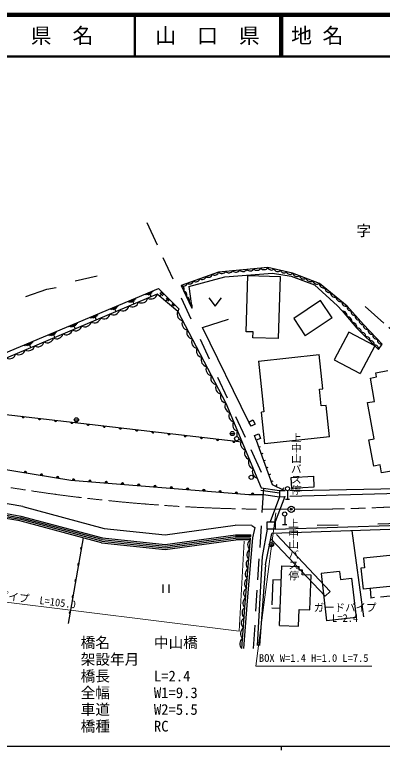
# Model space of a CAD drawing. Units: millimetres, scale not verified. Extents: x 40000 to 680000, y 20000 to 380000.
# Drawn here: x 304311 to 392177, y 204000 to 380000 of the extents above; entities that cross this region are included whole.
import ezdxf
from ezdxf.enums import TextEntityAlignment as Align

# ---------------------------------------------------------------- set-up
doc = ezdxf.new("R2010")
doc.units = ezdxf.units.MM
doc.header["$LTSCALE"] = 1000
doc.header["$PDMODE"] = 32
doc.header["$PDSIZE"] = 500
doc.linetypes.add('CHAIN', pattern=[18.5, 12, -1.5, 3.5, -1.5])
doc.linetypes.add('DASHED', pattern=[7.5, 6, -1.5])
for name, color, linetype, lineweight in [('M-BGD', 7, 'Continuous', 25), ('M-BGD-EXST', 7, 'Continuous', 25), ('M-BMK', 2, 'CHAIN', 13), ('M-BMK-SRVR', 3, 'Continuous', 25), ('M-STR-HTXT', 7, 'Continuous', 13), ('M-STR-STR1', 1, 'Continuous', 25), ('M-TTL', 2, 'Continuous', 140), ('M-TTL-BAND', 7, 'Continuous', 25), ('M-TTL-LINE', 7, 'Continuous', 50), ('M-TTL-TXT', 7, 'Continuous', 13)]:
    doc.layers.add(name, color=color, linetype=linetype, lineweight=lineweight)
doc.layers.add('M-BMK-HTXT', color=7, linetype='Continuous')
doc.layers.add('M-OTRS', color=6, linetype='Continuous')
doc.styles.add('@ＭＳ ゴシック', font='')
doc.styles.add('ＭＳ ゴシック', font='')
doc.styles.get('@ＭＳ ゴシック').set_extended_font_data('@MS Gothic')
doc.styles.get('ＭＳ ゴシック').set_extended_font_data('MS Gothic')

msp = doc.modelspace()

# ---------------------------------------------------------------- linework, layer by layer
at = {"layer": 'M-BGD', "linetype": 'DASHED'}
for p, q in [((335920, 330247), (338362, 324902)), ((339711, 321947), (342073, 316778)), ((318724, 316326), (324004, 317493)), ((306940, 312546), (311998, 314325)), ((311998, 314325), (314221, 314770)), ((344130, 312274), (346426, 307249)), ((388064, 310148), (396741, 302555)), ((348649, 302383), (350814, 297644)), ((352816, 293260), (355085, 288294)), ((357111, 283858), (359381, 278889)), ((360717, 275966), (363234, 270455)), ((363123, 266230), (367642, 265583)), ((363208, 266824), (367642, 266189)), ((363479, 260862), (363852, 266732)), ((362950, 252549), (363277, 257694)), ((362458, 244810), (362774, 249771)), ((366025, 244794), (365746, 237972)), ((368025, 244712), (366025, 244794)), ((361978, 237259), (362302, 242342)), ((389245, 242700), (389480, 240435)), ((397754, 241294), (389480, 240435)), ((367746, 237890), (365746, 237972)), ((361413, 228355), (361765, 233902))]:
    msp.add_line(p, q, dxfattribs=at)
at = {"layer": 'M-BGD'}
for p, q in [((364827, 319484), (353059, 318407)), ((370753, 318123), (364827, 319484)), ((353059, 318407), (344069, 315202)), ((345969, 314947), (354562, 317272)), ((354562, 317272), (365904, 318180)), ((359645, 304153), (360063, 317614)), ((360063, 317614), (367854, 317372)), ((365904, 318180), (370413, 317443)), ((367392, 302505), (367854, 317372)), ((370413, 317443), (375943, 315344)), ((377162, 315684), (370753, 318123)), ((344069, 315202), (346622, 309758)), ((383769, 310268), (377162, 315684)), ((296902, 296904), (338712, 314479)), ((335556, 313050), (337408, 313814)), ((335883, 313026), (337205, 313571)), ((336209, 313001), (337003, 313328)), ((338712, 314479), (343556, 309659)), ((339000, 313478), (339746, 312736)), ((339238, 313717), (339984, 312975)), ((345969, 314947), (346482, 310867)), ((338382, 313142), (300074, 296936)), ((331399, 311283), (333331, 312093)), ((331748, 311253), (333128, 311831)), ((332097, 311222), (332925, 311569)), ((336647, 313075), (336905, 312517)), ((343282, 308963), (338382, 313142)), ((339373, 313107), (338976, 312709)), ((340798, 311784), (340454, 311439)), ((340475, 312106), (341122, 311462)), ((340681, 312313), (341328, 311670)), ((377441, 311645), (370995, 307341)), ((380204, 307508), (377441, 311645)), ((327137, 309508), (329035, 310272)), ((327473, 309476), (328828, 310021)), ((327808, 309443), (328622, 309771)), ((332560, 311298), (332816, 310787)), ((342114, 310563), (341818, 310266)), ((341836, 310839), (342391, 310287)), ((342013, 311017), (342568, 310465)), ((387654, 305873), (383769, 310268)), ((322340, 307485), (324261, 308271)), ((322691, 307463), (324063, 308025)), ((328258, 309513), (328508, 308965)), ((343556, 309659), (343282, 308963)), ((343282, 308963), (354756, 287085)), ((382606, 309134), (386094, 304994)), ((323043, 307442), (323866, 307779)), ((323505, 307521), (323816, 306980)), ((349239, 305129), (355396, 307181)), ((370995, 307341), (373758, 303203)), ((380204, 307508), (373758, 303203)), ((317277, 305372), (319383, 306217)), ((317637, 305345), (319141, 305949)), ((317997, 305318), (318900, 305680)), ((318488, 305401), (318721, 304824)), ((360241, 282539), (349239, 305129)), ((386094, 304994), (391255, 299918)), ((392134, 301194), (387654, 305873)), ((312357, 303288), (314394, 304144)), ((312715, 303281), (314170, 303893)), ((313073, 303274), (313946, 303641)), ((313554, 303372), (313866, 302770)), ((361306, 304102), (359645, 304153)), ((361262, 302695), (361306, 304102)), ((384215, 304033), (380714, 297394)), ((390375, 300784), (384215, 304033)), ((306557, 300838), (308732, 301752)), ((306942, 300841), (308496, 301494)), ((307327, 300844), (308259, 301235)), ((367392, 302505), (361262, 302695)), ((391255, 299918), (392134, 301194)), ((307843, 300954), (308185, 300367)), ((390375, 300784), (386874, 294145)), ((362571, 297116), (377056, 298691)), ((377944, 290522), (377056, 298691)), ((362571, 297116), (363889, 284987)), ((380714, 297394), (386874, 294145)), ((390598, 294301), (393522, 294832)), ((390775, 293328), (390598, 294301)), ((389331, 293066), (390775, 293328)), ((390343, 287488), (389331, 293066)), ((377160, 290436), (377944, 290522)), ((377598, 286399), (377160, 290436)), ((276773, 287357), (358641, 277772)), ((354756, 287085), (363208, 266824)), ((388661, 287182), (390343, 287488)), ((390233, 278523), (388661, 287182)), ((378748, 286524), (377598, 286399)), ((379563, 279031), (378748, 286524)), ((363889, 284987), (363275, 284920)), ((364098, 277350), (363275, 284920)), ((362008, 278198), (365890, 267620)), ((379563, 279031), (364098, 277350)), ((388992, 278297), (390233, 278523)), ((390136, 271994), (388992, 278297)), ((362614, 276547), (363083, 276720)), ((277344, 275232), (317751, 268658)), ((363219, 274897), (363689, 275069)), ((363825, 273246), (364295, 273419)), ((364431, 271596), (364900, 271768)), ((391649, 272268), (390136, 271994)), ((391992, 270378), (391649, 272268)), ((306257, 262293), (256577, 271032)), ((365037, 269945), (365506, 270118)), ((395303, 270911), (391992, 270378)), ((255875, 268820), (305759, 260046)), ((255875, 268414), (305672, 259655)), ((257335, 267751), (305586, 259264)), ((317751, 268658), (360316, 265238)), ((365642, 268295), (366112, 268467)), ((365890, 267620), (368820, 266192)), ((366824, 267165), (367043, 267614)), ((305499, 258873), (257346, 267343)), ((367642, 266189), (368970, 266193)), ((367642, 266189), (367642, 264653)), ((368405, 266395), (368624, 266844)), ((360316, 265238), (363774, 265238)), ((363774, 265238), (367642, 264653)), ((368874, 264688), (368970, 264691)), ((396127, 265450), (370070, 264721)), ((306257, 262293), (325727, 257072)), ((325091, 253618), (305499, 258873)), ((325164, 254013), (305586, 259264)), ((325236, 254408), (305672, 259655)), ((305759, 260046), (325309, 254802)), ((325727, 257072), (340251, 255583)), ((340251, 255583), (357047, 257881)), ((360966, 257818), (357047, 257881)), ((360966, 257818), (361713, 257333)), ((361713, 257333), (361116, 254870)), ((405772, 257203), (365745, 255864)), ((366572, 256892), (408424, 258292)), ((376582, 257837), (381619, 257911)), ((391134, 258210), (399455, 258359)), ((340290, 253267), (357055, 255560)), ((357055, 255560), (360779, 255541)), ((360746, 255141), (360779, 255541)), ((364682, 256892), (363437, 250369)), ((364258, 248392), (365745, 255864)), ((384927, 256506), (387655, 235934)), ((317167, 234329), (320786, 254852)), ((325091, 253618), (340310, 252058)), ((325164, 254013), (340304, 252461)), ((325236, 254408), (340297, 252864)), ((325309, 254802), (340290, 253267)), ((340297, 252864), (357081, 255160)), ((340304, 252461), (357107, 254760)), ((340310, 252058), (357133, 254360)), ((360746, 255141), (357081, 255160)), ((360713, 254741), (357107, 254760)), ((360679, 254341), (357133, 254360)), ((359337, 238166), (360713, 254741)), ((361116, 254870), (359847, 239758)), ((363437, 250369), (362243, 229101)), ((396758, 250883), (387652, 249938)), ((387652, 249938), (387891, 247634)), ((364258, 248392), (362842, 229067)), ((367581, 233864), (368167, 248165)), ((368167, 248165), (372316, 247995)), ((372279, 247095), (372316, 247995)), ((373107, 247061), (372279, 247095)), ((373064, 246008), (373107, 247061)), ((381958, 246809), (377530, 246297)), ((381958, 246809), (382180, 244889)), ((387891, 247634), (387056, 247547)), ((387056, 247547), (387577, 242527)), ((375162, 245922), (373064, 246008)), ((374821, 237600), (375162, 245922)), ((377530, 246297), (378839, 234978)), ((382180, 244889), (384857, 245199)), ((384857, 245199), (385943, 235800)), ((397519, 243559), (387577, 242527)), ((359847, 239758), (359026, 228341)), ((358616, 228341), (359337, 238166)), ((372138, 233677), (372303, 237703)), ((372303, 237703), (374821, 237600)), ((385943, 235800), (378839, 234978)), ((367581, 233864), (372138, 233677))]:
    msp.add_line(p, q, dxfattribs=at)
for points in [[(375943, 315344), (381500, 310353), (382606, 309134)], [(370070, 266196), (375484, 266210), (395862, 266643)], [(366572, 258634), (366572, 256892), (364682, 256892), (364682, 258634), (365353, 258634)]]:
    msp.add_lwpolyline(points, dxfattribs=at)
for points in [[(360241, 282539), (361193, 283089), (361784, 282066), (360832, 281517)], [(361609, 279293), (362704, 279691), (363102, 278596), (362008, 278198)], [(375714, 269585), (375852, 266952), (370565, 266675), (370427, 269308)]]:
    msp.add_lwpolyline(points, close=True, dxfattribs=at)
for centre, radius, start, end in [((353836, 319171), 1091, 224.52101, 325.94253), ((355517, 319325), 1091, 224.52101, 325.94253), ((357199, 319479), 1091, 224.52101, 325.94253), ((358880, 319633), 1091, 224.52101, 325.94253), ((360561, 319787), 1091, 224.52101, 325.94253), ((362242, 319941), 1091, 224.52101, 325.94253), ((363923, 320095), 1091, 224.52101, 325.94253), ((365684, 319823), 922, 201.55514, 312.57578), ((367166, 319483), 922, 201.55514, 312.57578), ((368648, 319142), 922, 201.55514, 312.57578), ((347617, 317094), 991, 236.21667, 343.02226), ((349115, 317628), 991, 236.21667, 343.02226), ((350613, 318162), 991, 236.21667, 343.02226), ((352111, 318696), 991, 236.21667, 343.02226), ((370129, 318802), 922, 201.55514, 312.57578), ((371810, 318490), 1118, 199.13167, 299.20159), ((373412, 317880), 1118, 199.13167, 299.20159), ((375014, 317270), 1118, 199.13167, 299.20159), ((344620, 316026), 991, 236.21667, 343.02226), ((343930, 314307), 906, 329.07266, 81.15701), ((346118, 316560), 991, 236.21667, 343.02226), ((376616, 316661), 1118, 199.13167, 299.20159), ((378274, 315694), 1112, 180.47911, 280.83503), ((344568, 312946), 906, 329.07266, 81.15701), ((379596, 314610), 1112, 180.47911, 280.83503), ((380917, 313527), 1112, 180.47911, 280.83503), ((334633, 312584), 1547, 240.68047, 345.1813), ((336886, 313538), 1547, 240.68047, 345.1813), ((345206, 311585), 906, 329.07266, 81.15701), ((382239, 312444), 1112, 180.47911, 280.83503), ((330126, 310678), 1547, 240.68047, 345.1813), ((332379, 311631), 1547, 240.68047, 345.1813), ((345844, 310224), 906, 329.07266, 81.15701), ((383560, 311361), 1112, 180.47911, 280.83503), ((384608, 310031), 872, 164.24692, 278.69814), ((325619, 308771), 1547, 240.68047, 345.1813), ((327873, 309724), 1547, 240.68047, 345.1813), ((344716, 308320), 1571, 155.85835, 259.49079), ((382562, 307917), 1218, 352.29397, 87.93201), ((385580, 308933), 872, 164.24692, 278.69814), ((386551, 307834), 872, 164.24692, 278.69814), ((321112, 306864), 1547, 240.68047, 345.1813), ((323366, 307818), 1547, 240.68047, 345.1813), ((345864, 306132), 1571, 155.85835, 259.49079), ((383725, 306537), 1218, 352.29397, 87.93201), ((384888, 305157), 1218, 352.29397, 87.93201), ((387522, 306735), 872, 164.24692, 278.69814), ((316605, 304958), 1547, 240.68047, 345.1813), ((318859, 305911), 1547, 240.68047, 345.1813), ((347011, 303944), 1571, 155.85835, 259.49079), ((386291, 304162), 855, 347.62781, 103.32445), ((388662, 305717), 1020, 171.18227, 276.33471), ((389782, 304547), 1020, 171.18227, 276.33471), ((314352, 304004), 1547, 240.68047, 345.1813), ((387324, 303147), 855, 347.62781, 103.32445), ((388356, 302132), 855, 347.62781, 103.32445), ((390902, 303377), 1020, 171.18227, 276.33471), ((309845, 302098), 1547, 240.68047, 345.1813), ((312099, 303051), 1547, 240.68047, 345.1813), ((348159, 301757), 1571, 155.85835, 259.49079), ((389388, 301116), 855, 347.62781, 103.32445), ((392022, 302207), 1020, 171.18227, 276.33471), ((305338, 300191), 1547, 240.68047, 345.1813), ((307592, 301144), 1547, 240.68047, 345.1813), ((349306, 299569), 1571, 155.85835, 259.49079), ((390420, 300101), 855, 347.62781, 103.32445), ((303085, 299238), 1547, 240.68047, 345.1813), ((350453, 297381), 1571, 155.85835, 259.49079), ((351601, 295193), 1571, 155.85835, 259.49079), ((352748, 293006), 1571, 155.85835, 259.49079), ((353895, 290818), 1571, 155.85835, 259.49079), ((355043, 288630), 1571, 155.85835, 259.49079), ((356084, 286321), 1532, 150.11194, 255.17274), ((306351, 283894), 300, 173.32241, 353.32241), ((306351, 283894), 150, 173.32241, 353.32241), ((310224, 283440), 300, 173.32241, 353.32241), ((310224, 283440), 150, 173.32241, 353.32241), ((357021, 284077), 1532, 150.11194, 255.17274), ((314098, 282987), 300, 173.32241, 353.32241), ((314098, 282987), 150, 173.32241, 353.32241), ((317971, 282533), 300, 173.32241, 353.32241), ((317971, 282533), 150, 173.32241, 353.32241), ((321845, 282080), 300, 173.32241, 353.32241), ((321845, 282080), 150, 173.32241, 353.32241), ((325718, 281626), 300, 173.32241, 353.32241), ((325718, 281626), 150, 173.32241, 353.32241), ((357957, 281833), 1532, 150.11194, 255.17274), ((329592, 281173), 300, 173.32241, 353.32241), ((329592, 281173), 150, 173.32241, 353.32241), ((333466, 280719), 300, 173.32241, 353.32241), ((333466, 280719), 150, 173.32241, 353.32241), ((337339, 280266), 300, 173.32241, 353.32241), ((337339, 280266), 150, 173.32241, 353.32241), ((341213, 279812), 300, 173.32241, 353.32241), ((358893, 279589), 1532, 150.11194, 198.67211), ((341213, 279812), 150, 173.32241, 353.32241), ((345086, 279359), 300, 173.32241, 353.32241), ((345086, 279359), 150, 173.32241, 353.32241), ((348960, 278905), 300, 173.32241, 353.32241), ((348960, 278905), 150, 173.32241, 353.32241), ((352833, 278452), 300, 173.32241, 353.32241), ((352833, 278452), 150, 173.32241, 353.32241), ((358893, 279589), 1532, 229.29169, 255.17274), ((359829, 277344), 1532, 150.11194, 255.17274), ((356707, 277998), 300, 173.32241, 353.32241), ((356707, 277998), 150, 173.32241, 353.32241), ((360765, 275100), 1532, 150.11194, 255.17274), ((361701, 272856), 1532, 150.11194, 255.17274), ((362638, 270611), 1532, 150.11194, 255.17274), ((306855, 270431), 300, 350.75985, 170.75985), ((306855, 270431), 150, 350.75985, 170.75985), ((310704, 269804), 300, 350.75985, 170.75985), ((310704, 269804), 150, 350.75985, 170.75985), ((314554, 269178), 300, 350.75985, 170.75985), ((314554, 269178), 150, 350.75985, 170.75985), ((318409, 268605), 300, 355.40619, 175.40619), ((318409, 268605), 150, 355.40619, 175.40619), ((322297, 268293), 300, 355.40619, 175.40619), ((322297, 268293), 150, 355.40619, 175.40619), ((326184, 267980), 300, 355.40619, 175.40619), ((326184, 267980), 150, 355.40619, 175.40619), ((330072, 267668), 300, 355.40619, 175.40619), ((330072, 267668), 150, 355.40619, 175.40619), ((333959, 267356), 300, 355.40619, 175.40619), ((333959, 267356), 150, 355.40619, 175.40619), ((337847, 267043), 300, 355.40619, 175.40619), ((337847, 267043), 150, 355.40619, 175.40619), ((341734, 266731), 300, 355.40619, 175.40619), ((341734, 266731), 150, 355.40619, 175.40619), ((345622, 266418), 300, 355.40619, 175.40619), ((345622, 266418), 150, 355.40619, 175.40619), ((349509, 266106), 300, 355.40619, 175.40619), ((349509, 266106), 150, 355.40619, 175.40619), ((353397, 265794), 300, 355.40619, 175.40619), ((353397, 265794), 150, 355.40619, 175.40619), ((357284, 265481), 300, 355.40619, 175.40619), ((357284, 265481), 150, 355.40619, 175.40619), ((361174, 265238), 300, 360, 180), ((361174, 265238), 150, 360, 180), ((361401, 253118), 1420, 120.5275, 229.98331), ((320331, 252272), 300, 79.99796, 259.99796), ((320331, 252272), 150, 79.99796, 259.99796), ((361209, 250807), 1420, 120.5275, 229.98331), ((319654, 248431), 300, 79.99796, 259.99796), ((319654, 248431), 150, 79.99796, 259.99796), ((361017, 248497), 1420, 120.5275, 229.98331), ((360825, 246186), 1420, 120.5275, 229.98331), ((318977, 244591), 300, 79.99796, 259.99796), ((318977, 244591), 150, 79.99796, 259.99796), ((360634, 243875), 1420, 120.5275, 229.98331), ((360442, 241565), 1420, 120.5275, 229.98331), ((318299, 240750), 300, 79.99796, 259.99796), ((318299, 240750), 150, 79.99796, 259.99796), ((360250, 239254), 1420, 120.5275, 229.98331), ((360208, 236868), 1564, 123.85049, 227.75153), ((317622, 236909), 300, 79.99796, 259.99796), ((317622, 236909), 150, 79.99796, 259.99796), ((360028, 234411), 1564, 123.85049, 227.75153), ((359847, 231955), 1564, 123.85049, 227.75153), ((359667, 229498), 1564, 123.85049, 227.75153)]:
    msp.add_arc(centre, radius, start, end, dxfattribs=at)
at = {"layer": 'M-BGD-EXST'}
for p, q in [((350742, 312283), (352242, 310283)), ((352242, 310283), (353742, 312283)), ((318561, 283072), (319561, 283072)), ((355832, 279786), (356832, 279786)), ((369520, 266100), (369520, 264100)), ((369020, 264100), (370020, 264100)), ((368858, 260023), (368858, 258023)), ((368358, 258023), (369358, 258023)), ((365175, 253194), (366175, 253194)), ((339720, 243663), (339720, 241663)), ((341220, 241663), (341220, 243663))]:
    msp.add_line(p, q, dxfattribs=at)
for centre in [(319061, 283072), (356332, 279786), (357359, 278554), (360850, 269314), (369520, 266600), (368858, 260523), (365675, 253194)]:
    msp.add_circle(centre, 500, dxfattribs=at)
at = {"layer": 'M-BMK'}
for centre, radius, start, end in [((367042, 655688), 394027, 258.74259, 270.38065), ((372938, 671664), 409997, 269.75151, 276.40159)]:
    msp.add_arc(centre, radius, start, end, dxfattribs=at)
at = {"layer": 'M-BMK-SRVR'}
msp.add_circle((370410, 261675), 750, dxfattribs=at)
at = {"layer": 'M-OTRS'}
msp.add_point((370410, 261675), dxfattribs=at)
at = {"layer": 'M-STR-HTXT'}
for p, q in [((366741, 260782), (361946, 224108)), ((366855, 255636), (379749, 241995)), ((359129, 254010), (357957, 232527)), ((365555, 254609), (378553, 240857)), ((253466, 245484), (357957, 232527)), ((379749, 241995), (378553, 240857)), ((361946, 224108), (389696, 224108))]:
    msp.add_line(p, q, dxfattribs=at)
at = {"layer": 'M-STR-STR1'}
for p, q in [((367642, 264653), (365353, 258634)), ((368874, 264688), (366572, 258634)), ((367642, 264653), (368874, 264688)), ((365353, 258634), (366572, 258634))]:
    msp.add_line(p, q, dxfattribs=at)
at = {"layer": 'M-TTL'}
msp.add_line((680000, 380000), (40000, 380000), dxfattribs=at)
at = {"layer": 'M-TTL-BAND'}
for p, q in [((40000, 205000), (579000, 205000)), ((368000, 205000), (368000, 204000))]:
    msp.add_line(p, q, dxfattribs=at)
at = {"layer": 'M-TTL-LINE'}
for p, q in [((333000, 380000), (333000, 370000)), ((367750, 380000), (367750, 370000)), ((368250, 380000), (368250, 370000)), ((40000, 370000), (680000, 370000))]:
    msp.add_line(p, q, dxfattribs=at)

# ---------------------------------------------------------------- texts
at = {"layer": 'M-BMK-HTXT', "style": 'ＭＳ ゴシック'}
msp.add_text('字\u3000\u3000\u3000\u3000\u3000石\u3000\u3000\u3000\u3000\u3000原', height=2566, dxfattribs=at).set_placement((408743, 326270), align=Align.BOTTOM_CENTER)
at = {"layer": 'M-BMK-HTXT', "style": '@ＭＳ ゴシック'}
for p in [(370098, 272585), (369460, 252063)]:
    msp.add_text('上中山バス停', height=1833, rotation=270, dxfattribs=at).set_placement(p, align=Align.BOTTOM_CENTER)
at = {"layer": 'M-STR-HTXT', "style": 'ＭＳ ゴシック'}
msp.add_text('ガードパイプ\u3000L=105.0', height=1833, rotation=352.931, dxfattribs=at).set_placement((305711, 239006), align=Align.BOTTOM_CENTER)
for s, p in [('ガードパイプ', (383292, 236678)), ('L=2.4', (383292, 234178))]:
    msp.add_text(s, height=1833, dxfattribs=at).set_placement(p, align=Align.BOTTOM_CENTER)
for s, p in [('橋名\u3000\u3000\u3000中山橋', (320083, 231053)), ('架設年月\u3000', (320083, 227053)), ('橋長\u3000\u3000\u3000L=2.4', (320083, 223053)), ('全幅\u3000\u3000\u3000W1=9.3', (320083, 219053)), ('車道\u3000\u3000\u3000W2=5.5', (320083, 215053)), ('橋種\u3000\u3000\u3000RC', (320083, 211053))]:
    msp.add_text(s, height=2566, dxfattribs=at).set_placement(p, align=Align.TOP_LEFT)
msp.add_text('BOX W=1.4 H=1.0 L=7.5', height=1833, dxfattribs=at).set_placement((362696, 224608), align=Align.BOTTOM_LEFT)
at = {"layer": 'M-TTL-TXT', "style": 'ＭＳ ゴシック'}
for s, p in [('県\u3000名', (315625, 375000)), ('山\u3000口\u3000県', (350375, 375000))]:
    msp.add_text(s, height=3666, dxfattribs=at).set_placement(p, align=Align.MIDDLE_CENTER)
msp.add_text('地 名', height=3666, dxfattribs=at).set_placement((370380, 375000), align=Align.MIDDLE_LEFT)

doc.saveas('drawing.dxf')
